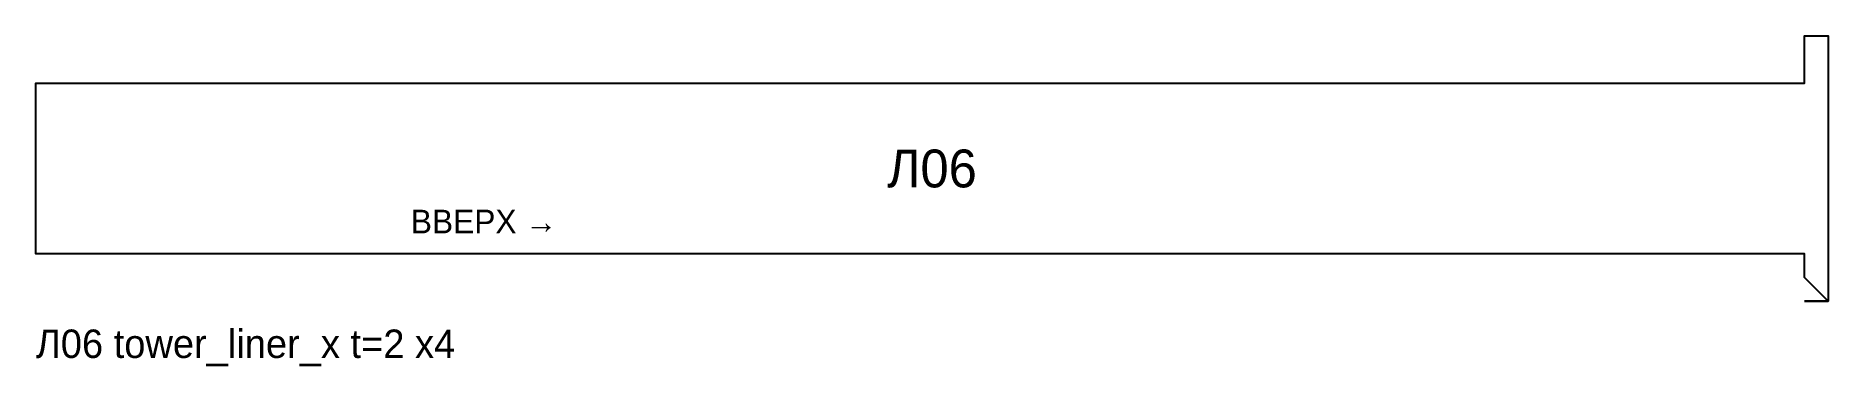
# Model space of a CAD drawing. Header units: millimetres. Extents: x 0 to 378, y -14 to 56.
import ezdxf
from ezdxf.enums import TextEntityAlignment as Align

# ---------------------------------------------------------------- set-up
doc = ezdxf.new("R2010")
doc.units = ezdxf.units.MM

msp = doc.modelspace()

# ---------------------------------------------------------------- linework, layer by layer
at = {"layer": 'CUT'}
msp.add_lwpolyline([(373, 0), (375.5, 0), (378, 0), (373, 5), (373, 10), (186.5, 10), (0, 10), (0, 28), (0, 46), (186.5, 46), (373, 46), (373, 51), (373, 56), (375.5, 56), (378, 56), (378, 28), (378, 0)], close=True, dxfattribs=at)

# ---------------------------------------------------------------- texts
at = {"layer": 'MARK'}
for s, height, p in [('Л06', 8, (189, 28)), ('ВВЕРХ →', 5, (94.5, 16.8))]:
    msp.add_text(s, height=height, dxfattribs=at).set_placement(p, align=Align.MIDDLE_CENTER)
at = {"layer": 'TEXT'}
msp.add_text('Л06 tower_liner_x t=2 x4', height=6, dxfattribs=at).set_placement((0, -12))

doc.saveas('drawing.dxf')
